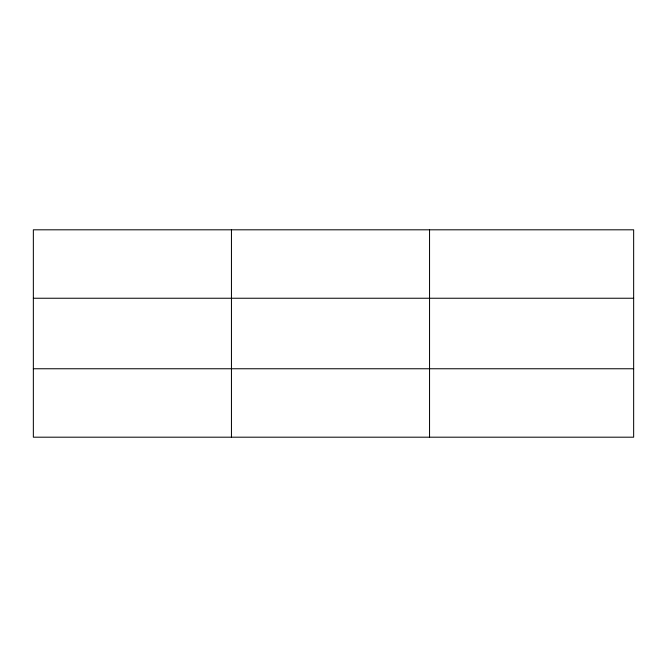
<?xml version="1.0" encoding="UTF-8"?>
<svg xmlns="http://www.w3.org/2000/svg" width="667" height="667" viewBox="0 0 667 667"><rect width="100%" height="100%" fill="white"/><g stroke="black" fill="none" stroke-linecap="round" stroke-linejoin="round"><path stroke-width="1" d="M231.449 437.193L231.449 229.807M429.548 437.193L429.548 229.807M633.65 368.759L633.65 437.193L33.35 437.193L33.35 229.807L633.65 229.807L633.65 368.759L33.35 368.759M33.35 298.241L633.65 298.241"/></g></svg>
